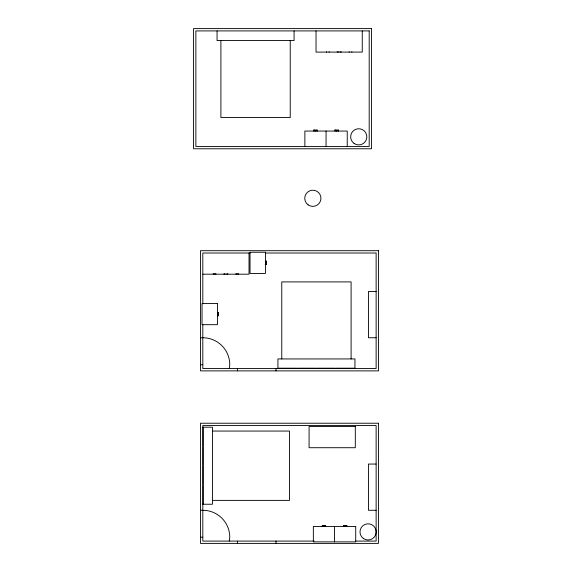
<?xml version="1.0" encoding="UTF-8"?>
<svg xmlns="http://www.w3.org/2000/svg" width="572" height="572" viewBox="0 0 572 572"><rect width="100%" height="100%" fill="white"/><g stroke="black" fill="none" stroke-linecap="round" stroke-linejoin="round"><path stroke-width="0.86" d="M229.265 368.561L229.772 364.714A26.963 26.963 0 0 0 202.81 337.752L200.5 337.752M229.265 541.091L229.772 537.237A26.963 26.963 0 0 0 202.81 510.274L200.5 510.274M265.172 264.536L266.438 264.514L266.438 261.161L265.437 262.205M217.446 313.456L218.454 312.405L218.454 315.765L217.446 315.744M317.117 131.317L317.138 130.051L315.258 131.052M338.302 131.317L338.324 130.051L336.443 131.052M325.625 526.454L325.625 525.446L323.745 526.454M346.811 526.454L346.811 525.446L344.93 526.454M313.778 131.052L313.778 130.051L317.138 130.051M334.963 131.052L334.963 130.051L338.324 130.051M313.842 130.08L316.295 130.552M334.97 130.066L337.48 130.552M250.164 253.017L202.81 253.017L202.81 303.854M265.351 253.017L376.133 253.017L376.133 368.561L202.81 368.561L202.81 324.374M265.437 261.161L266.438 261.154M202.81 274.195L249.027 274.195L249.027 253.017M376.133 291.534L368.432 291.534L368.432 337.752L376.133 337.752M217.446 312.405L218.454 312.405M200.5 364.714L202.81 364.714M278.299 368.182L296.789 368.182M297.562 368.182L316.051 368.182M316.817 368.182L335.306 368.182M336.079 368.182L354.568 368.182M202.81 427.205L212.441 427.205L212.441 504.239L202.81 504.239M212.441 431.059L289.475 431.059L289.475 500.386L212.441 500.386M376.133 464.056L368.432 464.056L368.432 510.274L376.133 510.274M322.265 526.454L322.265 525.446L325.625 525.446M343.45 526.454L343.45 525.446L346.811 525.446M322.272 525.468L324.782 525.947M343.45 525.468L345.967 525.947M200.5 537.237L202.81 537.237M314.099 541.091L202.81 541.091L202.81 425.539L376.133 425.539L376.133 541.091L355.748 541.091M335.807 130.552L336.014 131.052M314.621 130.552L314.829 131.052M344.294 525.947L344.501 526.454M323.108 525.947L323.316 526.454M266.423 264.514L265.437 262.634M218.433 315.765L217.446 313.885M362.255 30.909L362.255 52.095L316.037 52.095L316.037 30.909M354.947 368.561L354.947 358.937L277.921 358.937L277.921 368.561M351.859 51.709L351.859 52.095M351.101 358.937L351.101 281.903L281.767 281.903L281.767 358.937M349.163 51.709L349.163 52.095M347.233 146.461L347.233 131.052L304.869 131.052L304.869 146.461M341.076 51.709L341.076 52.095M340.111 51.709L340.111 52.095M338.188 51.709L338.188 52.095M337.223 51.709L337.223 52.095M334.534 526.454L334.534 541.863M329.136 51.709L329.136 52.095M326.44 51.709L326.44 52.095M326.054 131.052L326.054 146.461M294.079 30.909L294.079 40.541L217.053 40.541L217.053 30.909M290.233 40.541L290.233 117.575L220.899 117.575L220.899 40.541M275.99 368.561L275.99 370.878M275.99 541.091L275.99 543.4M265.937 261.997L265.937 263.671M238.631 274.195L238.631 273.816L235.936 273.816L235.936 274.195M237.473 368.561L237.473 370.878M237.473 541.091L237.473 543.4M227.842 274.195L227.842 273.816L226.884 273.816L226.884 274.195M224.953 274.195L224.953 273.816L223.995 273.816L223.995 274.195M217.946 313.249L217.946 314.922M215.909 274.195L215.909 273.816L213.206 273.816L213.206 274.195M203.196 427.591L203.196 446.081M203.196 446.846L203.196 465.336M203.196 466.108L203.196 484.598M203.196 485.363L203.196 503.853M371.5 28.6L193.558 28.6L193.558 148.77L371.5 148.77L371.5 28.6M369.19 30.909L195.867 30.909L195.867 146.461L369.19 146.461L369.19 30.909M378.442 250.7L200.5 250.7L200.5 370.878L378.442 370.878L378.442 250.7M265.437 252.245L250.028 252.245L250.028 273.43L265.437 273.43L265.437 252.245M217.446 303.496L202.038 303.496L202.038 324.682L217.446 324.682L217.446 303.496M378.442 423.23L200.5 423.23L200.5 543.4L378.442 543.4L378.442 423.23M355.305 426.533L309.08 426.533L309.08 447.719L355.305 447.719L355.305 426.533M355.72 526.454L313.349 526.454L313.349 541.863L355.72 541.863L355.72 526.454M363.37 538.474A8.087 8.087 0 0 0 376.133 532.696A8.087 8.087 0 0 0 364.75 524.531A8.087 8.087 0 0 0 363.37 538.474M308.129 204.855A8.087 8.087 0 0 0 320.892 199.077A8.087 8.087 0 0 0 309.509 190.912A8.087 8.087 0 0 0 308.129 204.855M354.032 143.4A8.087 8.087 0 0 0 366.795 137.623A8.087 8.087 0 0 0 355.412 129.458A8.087 8.087 0 0 0 354.032 143.4"/></g></svg>
